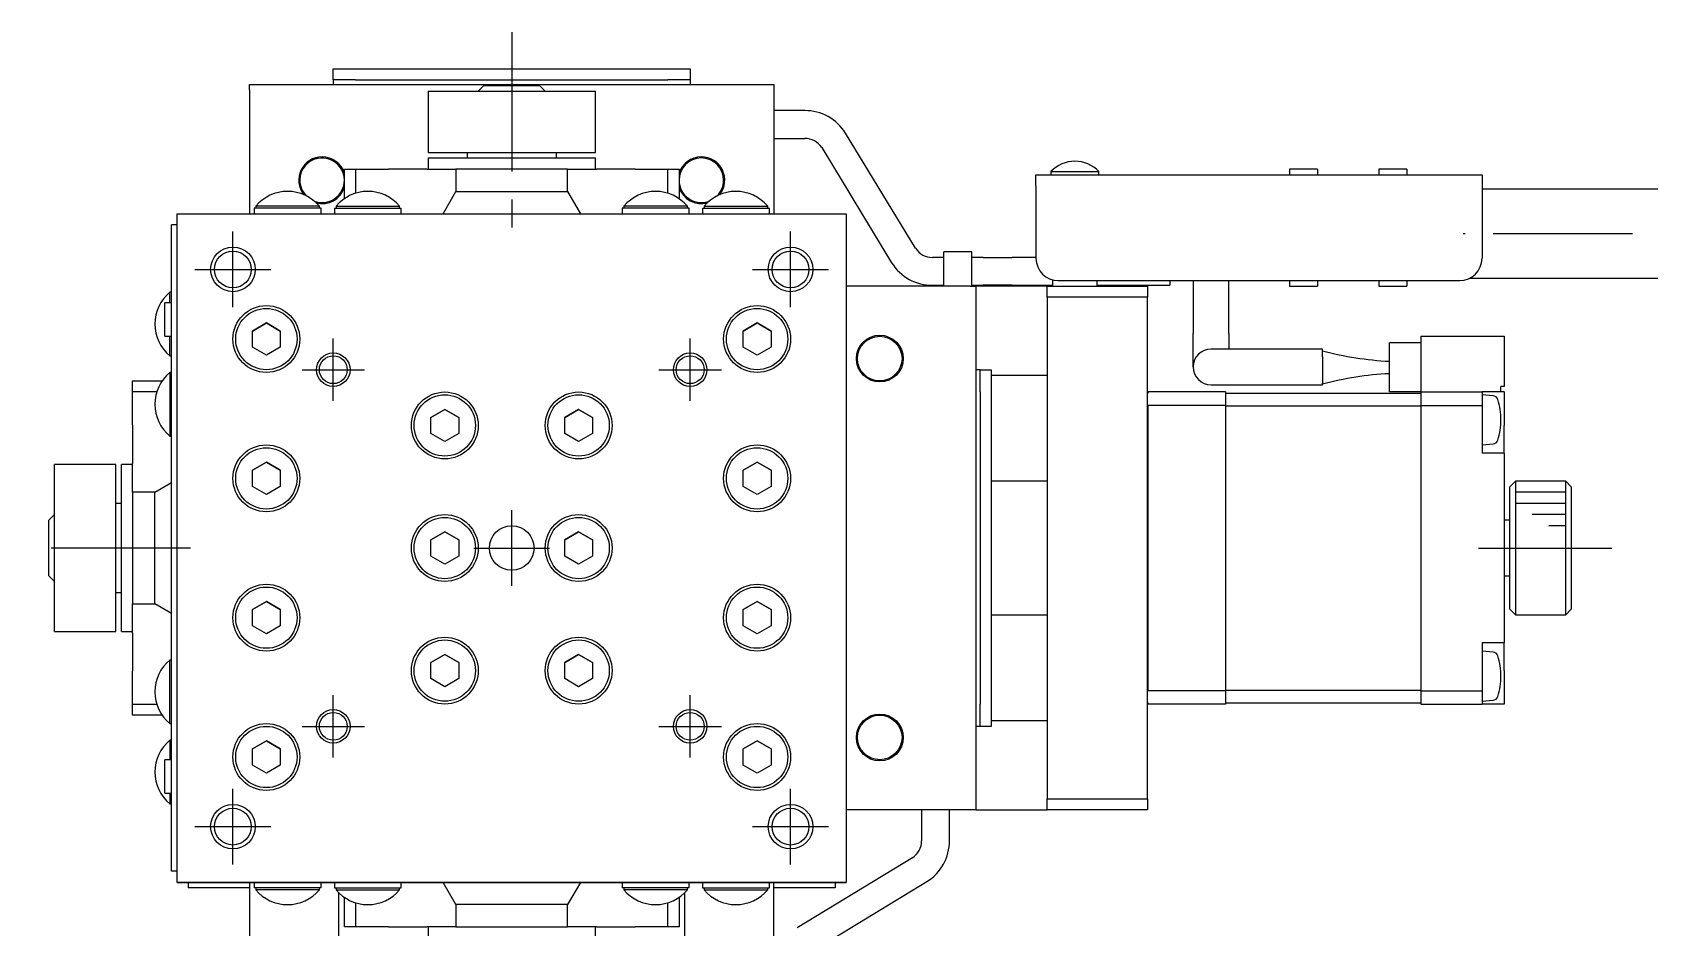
# Model space of a CAD drawing. Extents: x -289 to 423, y 17 to 514.
# Drawn here: x -214.5 to -69.5, y 361.2 to 441.6 of the extents above; entities that cross this region are included whole.
import ezdxf

# ---------------------------------------------------------------- set-up
doc = ezdxf.new("R2010")
doc.units = 0
doc.header["$LTSCALE"] = 10
doc.linetypes.add('CENTER', pattern=[2, 1.25, -0.25, 0.25, -0.25])
doc.layers.add('1', color=7, linetype='CONTINUOUS')

msp = doc.modelspace()

# ---------------------------------------------------------------- linework, layer by layer
at = {"layer": '1', "color": 4, "linetype": 'CENTER'}
for p, q in [((-171.506209, 441.560211), (-171.506209, 423.53845)), ((-196.506209, 416.887061), (-196.506209, 423.687061)), ((-146.506209, 416.887061), (-146.506209, 423.687061)), ((48.99379, 423.487061), (-86.196875, 423.487061)), ((-199.906209, 420.287061), (-193.106209, 420.287061)), ((-149.906209, 420.287061), (-143.106209, 420.287061)), ((-187.506209, 408.487061), (-187.506209, 414.087061)), ((-155.506209, 408.487061), (-155.506209, 414.087061)), ((-190.306209, 411.287061), (-184.706209, 411.287061)), ((-158.306209, 411.287061), (-152.706209, 411.287061)), ((-171.506209, 391.887061), (-171.506209, 398.687061)), ((-200.315636, 395.287061), (-219.421413, 395.287061)), ((-174.906209, 395.287061), (-168.106209, 395.287061)), ((-84.821541, 395.287061), (-72.871021, 395.287061)), ((-187.506209, 376.487061), (-187.506209, 382.087061)), ((-155.506209, 376.487061), (-155.506209, 382.087061)), ((-190.306209, 379.287061), (-184.706209, 379.287061)), ((-158.306209, 379.287061), (-152.706209, 379.287061)), ((-196.506209, 366.887061), (-196.506209, 373.687061)), ((-146.506209, 366.887061), (-146.506209, 373.687061)), ((-199.906209, 370.287061), (-193.106209, 370.287061)), ((-149.906209, 370.287061), (-143.106209, 370.287061))]:
    msp.add_line(p, q, dxfattribs=at)
at = {"layer": '1', "color": 7, "linetype": 'CONTINUOUS'}
for p, q in [((-187.506209, 437.287061), (-187.506209, 438.287061)), ((-187.506209, 438.287061), (-185.506209, 438.287061)), ((-187.506209, 437.287061), (-187.506209, 438.287061)), ((-187.506209, 438.287061), (-185.506209, 438.287061)), ((-185.506209, 438.287061), (-157.506209, 438.287061)), ((-185.506209, 438.287061), (-157.506209, 438.287061)), ((-157.506209, 438.287061), (-155.506209, 438.287061)), ((-157.506209, 438.287061), (-155.506209, 438.287061)), ((-155.506209, 438.287061), (-155.506209, 437.287061)), ((-155.506209, 438.287061), (-155.506209, 437.287061)), ((-195.006209, 436.887061), (-148.006209, 436.887061)), ((-195.006209, 436.387061), (-195.006209, 436.887061)), ((-195.006209, 436.887061), (-148.006209, 436.887061)), ((-195.006209, 436.387061), (-195.006209, 436.887061)), ((-185.506209, 437.287061), (-187.506209, 437.287061)), ((-187.506209, 437.287061), (-187.506209, 436.887061)), ((-185.506209, 437.287061), (-187.506209, 437.287061)), ((-187.506209, 437.287061), (-187.506209, 436.887061)), ((-185.506209, 437.287061), (-157.506209, 437.287061)), ((-185.506209, 437.287061), (-157.506209, 437.287061)), ((-174.006209, 436.787061), (-174.506209, 436.287061)), ((-174.006209, 436.787061), (-169.006209, 436.787061)), ((-168.506209, 436.287061), (-169.006209, 436.787061)), ((-155.506209, 437.287061), (-157.506209, 437.287061)), ((-155.506209, 437.287061), (-157.506209, 437.287061)), ((-155.506209, 437.287061), (-155.506209, 436.887061)), ((-155.506209, 437.287061), (-155.506209, 436.887061)), ((-148.006209, 436.887061), (-148.006209, 436.387061)), ((-148.006209, 436.887061), (-148.006209, 436.387061)), ((-195.006209, 436.387061), (-195.006209, 425.287061)), ((-195.006209, 436.387061), (-195.006209, 425.287061)), ((-179.006209, 436.287061), (-164.006209, 436.287061)), ((-179.006209, 436.287061), (-179.006209, 430.787061)), ((-164.006209, 430.787061), (-164.006209, 436.287061)), ((-148.006209, 436.387061), (-148.006209, 425.287061)), ((-148.006209, 436.387061), (-148.006209, 425.287061)), ((-145.23826, 434.537061), (-148.006209, 434.537061)), ((-135.303712, 422.18408), (-141.571661, 432.509136)), ((-179.006209, 430.787061), (-164.006209, 430.787061)), ((-175.506209, 430.787061), (-175.506209, 430.287061)), ((-167.506209, 430.287061), (-167.506209, 430.787061)), ((-148.006209, 432.037061), (-145.23826, 432.037061)), ((-143.708707, 431.211817), (-137.440757, 420.886761)), ((-186.506209, 426.63337), (-186.506209, 429.287061)), ((-186.506209, 429.287061), (-185.506209, 429.287061)), ((-185.506209, 429.287061), (-185.506209, 427.119765)), ((-185.506209, 429.287061), (-182.568387, 429.287061)), ((-179.104285, 429.287061), (-182.568387, 429.287061)), ((-179.104285, 429.287061), (-176.506209, 429.287061)), ((-179.006209, 430.287061), (-164.006209, 430.287061)), ((-179.006209, 430.287061), (-179.006209, 429.287061)), ((-176.506209, 429.287061), (-176.506209, 427.287061)), ((-171.506209, 429.287061), (-176.506209, 429.287061)), ((-166.506209, 429.287061), (-171.506209, 429.287061)), ((-166.506209, 427.287061), (-166.506209, 429.287061)), ((-166.506209, 429.287061), (-163.908133, 429.287061)), ((-164.006209, 429.287061), (-164.006209, 430.287061)), ((-160.444031, 429.287061), (-163.908133, 429.287061)), ((-160.444031, 429.287061), (-157.506209, 429.287061)), ((-157.506209, 427.119765), (-157.506209, 429.287061)), ((-157.506209, 429.287061), (-156.506209, 429.287061)), ((-156.506209, 429.287061), (-156.506209, 426.63337)), ((-99.256209, 429.287061), (-101.756209, 429.287061)), ((-101.756209, 429.287061), (-101.756209, 428.787061)), ((-99.256209, 429.287061), (-99.256209, 428.787061)), ((-91.256209, 429.287061), (-93.756209, 429.287061)), ((-93.756209, 429.287061), (-93.756209, 428.787061)), ((-91.256209, 429.287061), (-91.256209, 428.787061)), ((-124.506209, 428.787061), (-84.506209, 428.787061)), ((-124.506209, 427.787061), (-124.506209, 428.787061)), ((-124.506209, 428.787061), (-84.506209, 428.787061)), ((-124.506209, 427.787061), (-124.506209, 428.787061)), ((-123.156209, 429.079309), (-118.856209, 429.079309)), ((-123.156209, 429.079309), (-118.856209, 429.079309)), ((-123.156209, 429.079309), (-123.156209, 428.787061)), ((-123.156209, 429.079309), (-123.156209, 428.787061)), ((-118.856209, 428.787061), (-118.856209, 429.079309)), ((-118.856209, 428.787061), (-118.856209, 429.079309)), ((-84.506209, 428.787061), (-84.506209, 427.787061)), ((-84.506209, 428.787061), (-84.506209, 427.787061)), ((-177.66091, 425.287061), (-176.506209, 427.287061)), ((-176.506209, 427.287061), (-166.506209, 427.287061)), ((-166.506209, 427.287061), (-165.351509, 425.287061)), ((-124.506209, 427.787061), (-124.506209, 421.287061)), ((-124.506209, 427.787061), (-124.506209, 421.287061)), ((-84.506209, 427.787061), (-84.506209, 421.287061)), ((-84.506209, 427.787061), (-84.506209, 421.287061)), ((-1.963869, 427.487061), (-84.506209, 427.487061)), ((-201.506209, 416.787056), (-201.506209, 425.287061)), ((-201.506209, 425.287061), (-141.506209, 425.287061)), ((-188.606209, 425.787061), (-194.606209, 425.787061)), ((-194.606209, 425.787061), (-194.606209, 425.287061)), ((-188.756209, 425.946616), (-194.456209, 425.946616)), ((-194.456209, 425.946616), (-194.456209, 425.787061)), ((-188.756209, 425.787061), (-188.756209, 425.946616)), ((-188.606209, 425.287061), (-188.606209, 425.787061)), ((-187.406209, 425.787061), (-187.256209, 425.787061)), ((-187.406209, 425.787061), (-181.406209, 425.787061)), ((-187.406209, 425.787061), (-187.406209, 425.287061)), ((-187.256209, 425.946616), (-181.556209, 425.946616)), ((-187.256209, 425.946616), (-187.256209, 425.787061)), ((-187.256209, 425.787061), (-181.556209, 425.787061)), ((-187.256209, 425.787061), (-181.556209, 425.787061)), ((-181.556209, 425.787061), (-181.556209, 425.946616)), ((-181.556209, 425.787061), (-181.406209, 425.787061)), ((-181.406209, 425.287061), (-181.406209, 425.787061)), ((-155.606209, 425.787061), (-161.606209, 425.787061)), ((-161.606209, 425.787061), (-161.606209, 425.287061)), ((-155.756209, 425.946616), (-161.456209, 425.946616)), ((-161.456209, 425.946616), (-161.456209, 425.787061)), ((-155.756209, 425.787061), (-155.756209, 425.946616)), ((-155.606209, 425.287061), (-155.606209, 425.787061)), ((-154.406209, 425.787061), (-148.406209, 425.787061)), ((-154.406209, 425.787061), (-154.406209, 425.287061)), ((-154.256209, 425.946616), (-148.556209, 425.946616)), ((-154.256209, 425.946616), (-154.256209, 425.787061)), ((-148.556209, 425.787061), (-148.556209, 425.946616)), ((-148.406209, 425.287061), (-148.406209, 425.787061)), ((-141.506209, 425.287061), (-141.506209, 396.287056)), ((-201.506209, 424.287061), (-202.006209, 424.287061)), ((-202.006209, 422.287061), (-202.006209, 424.287061)), ((-201.506209, 424.287061), (-202.006209, 424.287061)), ((-202.006209, 422.287061), (-202.006209, 424.287061)), ((-202.006209, 368.287061), (-202.006209, 422.287061)), ((-202.006209, 368.287061), (-202.006209, 422.287061)), ((-132.756209, 421.358835), (-133.774158, 421.358835)), ((-132.756209, 421.013139), (-132.756209, 421.858835)), ((-130.256209, 421.858835), (-132.756209, 421.858835)), ((-132.756209, 418.787061), (-132.756209, 421.013139)), ((-130.256209, 421.013139), (-130.256209, 421.858835)), ((-129.23826, 421.358835), (-130.256209, 421.358835)), ((-130.256209, 418.787061), (-130.256209, 421.013139)), ((-129.23826, 421.358835), (-126.640184, 421.358835)), ((-124.506209, 421.358835), (-126.640184, 421.358835)), ((-123.006209, 419.350569), (-123.006209, 418.787061)), ((-122.506209, 419.287061), (-86.506209, 419.287061)), ((-122.506209, 419.287061), (-86.506209, 419.287061)), ((-119.006209, 418.787061), (-119.006209, 419.287061)), ((-112.506209, 419.287061), (-112.506209, 418.858835)), ((-110.406209, 419.287061), (-110.406209, 414.53559)), ((-107.206209, 414.53559), (-107.206209, 419.287061)), ((-101.756213, 419.289125), (-101.756213, 418.787061)), ((-99.256213, 419.287061), (-99.256213, 418.787061)), ((-93.756213, 419.287061), (-93.756213, 418.787061)), ((-91.256213, 419.287061), (-91.256213, 418.787061)), ((-85.634429, 419.487061), (-1.963869, 419.487061)), ((-202.165764, 417.287061), (-202.165764, 418.237061)), ((-202.006209, 418.237061), (-202.165764, 418.237061)), ((-130.406209, 418.787061), (-141.506209, 418.787061)), ((-130.406209, 418.787061), (-141.506209, 418.787061)), ((-133.774158, 418.858835), (-132.756209, 418.858835)), ((-130.406209, 418.787061), (-129.906209, 418.787061)), ((-130.406209, 418.787061), (-129.906209, 418.787061)), ((-130.256209, 418.858835), (-129.23826, 418.858835)), ((-129.906209, 418.787061), (-129.906209, 371.787061)), ((-129.906209, 418.787061), (-129.906209, 371.787061)), ((-123.506209, 418.787061), (-129.906209, 418.787061)), ((-126.640184, 418.858835), (-129.23826, 418.858835)), ((-126.640184, 418.858835), (-123.372235, 418.858835)), ((-123.506209, 418.787061), (-114.506209, 418.787061)), ((-123.506209, 417.787061), (-123.506209, 418.787061)), ((-114.506209, 417.787061), (-123.506209, 417.787061)), ((-123.506209, 417.787061), (-123.506209, 372.787061)), ((-123.372235, 418.858835), (-123.006209, 418.858835)), ((-119.006209, 418.858835), (-112.506209, 418.858835)), ((-114.506209, 418.787061), (-114.506209, 417.787061)), ((-114.506209, 372.787061), (-114.506209, 417.787061)), ((-101.756213, 418.787061), (-99.256213, 418.787061)), ((-93.756213, 418.787061), (-91.256213, 418.787061)), ((-202.606209, 414.287061), (-202.606209, 417.287061)), ((-202.606209, 414.287061), (-202.606209, 417.287061)), ((-202.006209, 417.287061), (-202.606209, 417.287061)), ((-202.006209, 417.287061), (-202.606209, 417.287061)), ((-201.506209, 414.787066), (-201.506209, 416.787056)), ((-201.506209, 409.287061), (-201.506209, 414.787066)), ((-194.756209, 414.758749), (-193.506209, 415.480437)), ((-193.506209, 415.480437), (-194.756209, 414.758749)), ((-194.756209, 413.315373), (-194.756209, 414.758749)), ((-193.506209, 415.480437), (-192.256209, 414.758749)), ((-192.256209, 414.758749), (-193.506209, 415.480437)), ((-192.256209, 414.758749), (-192.256209, 413.315373)), ((-150.756209, 414.758749), (-149.506209, 415.480437)), ((-149.506209, 415.480437), (-150.756209, 414.758749)), ((-150.756209, 413.315373), (-150.756209, 414.758749)), ((-149.506209, 415.480437), (-148.256209, 414.758749)), ((-148.256209, 414.758749), (-149.506209, 415.480437)), ((-148.256209, 414.758749), (-148.256209, 413.315373)), ((-202.606209, 414.287061), (-202.006209, 414.287061)), ((-202.606209, 414.287061), (-202.006209, 414.287061)), ((-202.165764, 412.537061), (-202.165764, 414.287061)), ((-193.506209, 412.593685), (-194.756209, 413.315373)), ((-192.256209, 413.315373), (-193.506209, 412.593685)), ((-149.506209, 412.593685), (-150.756209, 413.315373)), ((-148.256209, 413.315373), (-149.506209, 412.593685)), ((-110.406209, 411.53559), (-110.406209, 414.53559)), ((-107.206209, 414.53559), (-107.206209, 413.13559)), ((-92.806209, 409.287061), (-92.806209, 413.687061)), ((-90.006209, 413.687061), (-92.806209, 413.687061)), ((-90.006209, 414.287061), (-82.506209, 414.287061)), ((-90.006209, 414.287061), (-90.006209, 409.287061)), ((-82.506209, 414.287061), (-82.506209, 409.787061)), ((-202.165764, 412.537061), (-202.006209, 412.537061)), ((-105.806209, 413.13559), (-108.806209, 413.13559)), ((-98.806209, 413.13559), (-105.806209, 413.13559)), ((-98.806209, 412.44565), (-98.806209, 413.13559)), ((-98.806209, 412.44565), (-98.806209, 410.068686)), ((-202.165764, 411.037061), (-202.165764, 405.337061)), ((-202.006209, 411.037061), (-202.165764, 411.037061)), ((-129.506209, 411.287061), (-129.906209, 411.287061)), ((-129.506209, 411.287061), (-129.906209, 411.287061)), ((-129.506209, 409.287061), (-129.506209, 411.287061)), ((-129.506209, 411.287061), (-128.506209, 411.287061)), ((-129.506209, 411.287061), (-128.506209, 411.287061)), ((-129.506209, 409.287061), (-129.506209, 411.287061)), ((-128.506209, 411.287061), (-128.506209, 409.287061)), ((-128.506209, 411.287061), (-128.506209, 409.287061)), ((-128.506209, 410.787061), (-123.506209, 410.787061)), ((-205.506209, 410.287061), (-202.852518, 410.287061)), ((-205.506209, 409.287061), (-205.506209, 410.287061)), ((-203.338913, 409.287061), (-205.506209, 409.287061)), ((-205.506209, 406.349239), (-205.506209, 409.287061)), ((-201.506209, 406.287066), (-201.506209, 409.287061)), ((-129.506209, 409.287061), (-129.506209, 381.287061)), ((-129.506209, 409.287061), (-129.506209, 381.287061)), ((-128.506209, 409.287061), (-128.506209, 381.287061)), ((-128.506209, 409.287061), (-128.506209, 381.287061)), ((-114.406209, 409.287061), (-114.506209, 409.187061)), ((-107.506209, 409.287061), (-114.406209, 409.287061)), ((-108.806209, 409.93559), (-105.806209, 409.93559)), ((-107.506209, 409.287061), (-107.506209, 408.087061)), ((-107.506209, 409.187061), (-90.006209, 409.187061)), ((-105.806209, 409.93559), (-98.806209, 409.93559)), ((-98.806209, 409.93559), (-98.806209, 410.068686)), ((-90.006209, 409.287061), (-92.806209, 409.287061)), ((-90.006209, 409.287061), (-84.506209, 409.287061)), ((-90.006209, 409.287061), (-90.006209, 408.087061)), ((-84.506209, 409.287061), (-84.506209, 408.087061)), ((-82.506209, 409.287061), (-84.506209, 409.287061)), ((-83.52093, 408.95086), (-84.506209, 409.037061)), ((-82.806209, 409.287061), (-82.806209, 409.787061)), ((-82.506209, 409.787061), (-82.806209, 409.787061)), ((-82.506209, 409.287061), (-82.506209, 406.287061)), ((-178.756209, 407.008749), (-177.506209, 407.730437)), ((-177.506209, 407.730437), (-178.756209, 407.008749)), ((-177.506209, 407.730437), (-176.256209, 407.008749)), ((-176.256209, 407.008749), (-177.506209, 407.730437)), ((-166.756209, 407.008749), (-165.506209, 407.730437)), ((-165.506209, 407.730437), (-166.756209, 407.008749)), ((-165.506209, 407.730437), (-164.256209, 407.008749)), ((-164.256209, 407.008749), (-165.506209, 407.730437)), ((-114.506209, 408.137061), (-114.456209, 408.087061)), ((-114.456209, 408.087061), (-114.456209, 382.487061)), ((-107.506209, 408.087061), (-114.456209, 408.087061)), ((-107.506209, 408.087061), (-107.506209, 382.487061)), ((-107.506209, 408.04564), (-90.006209, 408.04564)), ((-90.006209, 408.087061), (-84.506209, 408.087061)), ((-90.006209, 408.087061), (-90.006209, 382.487061)), ((-84.506209, 408.087061), (-84.506209, 403.787061)), ((-205.506209, 406.349239), (-205.506209, 402.885137)), ((-201.506209, 388.787056), (-201.506209, 406.287066)), ((-178.756209, 405.565373), (-178.756209, 407.008749)), ((-176.256209, 407.008749), (-176.256209, 405.565373)), ((-166.756209, 405.565373), (-166.756209, 407.008749)), ((-164.256209, 407.008749), (-164.256209, 405.565373)), ((-82.506209, 403.787061), (-82.506209, 406.287061)), ((-202.165764, 405.337061), (-202.006209, 405.337061)), ((-177.506209, 404.843685), (-178.756209, 405.565373)), ((-176.256209, 405.565373), (-177.506209, 404.843685)), ((-165.506209, 404.843685), (-166.756209, 405.565373)), ((-164.256209, 405.565373), (-165.506209, 404.843685)), ((-84.506209, 404.537061), (-83.52093, 404.623262)), ((-82.506209, 403.787061), (-84.506209, 403.787061)), ((-82.506209, 403.787061), (-82.506209, 386.787061)), ((-212.506209, 387.787061), (-212.506209, 402.787061)), ((-207.006209, 402.787061), (-212.506209, 402.787061)), ((-207.006209, 387.787061), (-207.006209, 402.787061)), ((-206.506209, 387.787061), (-206.506209, 402.787061)), ((-205.506209, 402.787061), (-206.506209, 402.787061)), ((-205.506209, 400.287061), (-205.506209, 402.885137)), ((-194.756209, 402.258749), (-193.506209, 402.980437)), ((-193.506209, 402.980437), (-194.756209, 402.258749)), ((-194.756209, 400.815373), (-194.756209, 402.258749)), ((-193.506209, 402.980437), (-192.256209, 402.258749)), ((-192.256209, 402.258749), (-193.506209, 402.980437)), ((-192.256209, 402.258749), (-192.256209, 400.815373)), ((-150.756209, 402.258749), (-149.506209, 402.980437)), ((-149.506209, 402.980437), (-150.756209, 402.258749)), ((-150.756209, 400.815373), (-150.756209, 402.258749)), ((-149.506209, 402.980437), (-148.256209, 402.258749)), ((-148.256209, 402.258749), (-149.506209, 402.980437)), ((-148.256209, 402.258749), (-148.256209, 400.815373)), ((-203.506209, 400.287061), (-205.506209, 400.287061)), ((-205.506209, 400.287061), (-205.506209, 395.287061)), ((-203.506209, 400.287061), (-202.006209, 401.153086)), ((-203.506209, 390.287061), (-203.506209, 400.287061)), ((-193.506209, 400.093685), (-194.756209, 400.815373)), ((-192.256209, 400.815373), (-193.506209, 400.093685)), ((-149.506209, 400.093685), (-150.756209, 400.815373)), ((-148.256209, 400.815373), (-149.506209, 400.093685)), ((-123.506209, 401.287061), (-128.506209, 401.287061)), ((-81.506209, 401.287061), (-82.006209, 400.787061)), ((-82.006209, 389.787061), (-82.006209, 400.787061)), ((-81.506209, 401.287061), (-81.506209, 389.287061)), ((-77.006209, 401.287061), (-81.506209, 401.287061)), ((-77.006209, 389.287061), (-77.006209, 401.287061)), ((-76.506209, 400.787061), (-77.006209, 401.287061)), ((-76.506209, 400.787061), (-76.506209, 389.787061)), ((-206.506209, 399.287061), (-207.006209, 399.287061)), ((-212.506209, 398.287061), (-213.006209, 397.787061)), ((-213.006209, 392.787061), (-213.006209, 397.787061)), ((-82.006209, 397.787061), (-82.506209, 397.787061)), ((-178.756209, 396.008749), (-177.506209, 396.730437)), ((-177.506209, 396.730437), (-178.756209, 396.008749)), ((-178.756209, 394.565373), (-178.756209, 396.008749)), ((-177.506209, 396.730437), (-176.256209, 396.008749)), ((-176.256209, 396.008749), (-177.506209, 396.730437)), ((-176.256209, 396.008749), (-176.256209, 394.565373)), ((-166.756209, 396.008749), (-165.506209, 396.730437)), ((-165.506209, 396.730437), (-166.756209, 396.008749)), ((-166.756209, 394.565373), (-166.756209, 396.008749)), ((-165.506209, 396.730437), (-164.256209, 396.008749)), ((-164.256209, 396.008749), (-165.506209, 396.730437)), ((-164.256209, 396.008749), (-164.256209, 394.565373)), ((-141.506209, 396.287056), (-141.506209, 394.287066)), ((-205.506209, 395.287061), (-205.506209, 390.287061)), ((-177.506209, 393.843685), (-178.756209, 394.565373)), ((-176.256209, 394.565373), (-177.506209, 393.843685)), ((-165.506209, 393.843685), (-166.756209, 394.565373)), ((-164.256209, 394.565373), (-165.506209, 393.843685)), ((-141.506209, 394.287066), (-141.506209, 365.287061)), ((-213.006209, 392.787061), (-212.506209, 392.287061)), ((-82.506209, 392.787061), (-82.006209, 392.787061)), ((-207.006209, 391.287061), (-206.506209, 391.287061)), ((-205.506209, 390.287061), (-203.506209, 390.287061)), ((-205.506209, 387.688985), (-205.506209, 390.287061)), ((-202.006209, 389.421036), (-203.506209, 390.287061)), ((-194.756209, 389.758749), (-193.506209, 390.480437)), ((-193.506209, 390.480437), (-194.756209, 389.758749)), ((-193.506209, 390.480437), (-192.256209, 389.758749)), ((-192.256209, 389.758749), (-193.506209, 390.480437)), ((-150.756209, 389.758749), (-149.506209, 390.480437)), ((-149.506209, 390.480437), (-150.756209, 389.758749)), ((-149.506209, 390.480437), (-148.256209, 389.758749)), ((-148.256209, 389.758749), (-149.506209, 390.480437)), ((-201.506209, 385.787066), (-201.506209, 388.787056)), ((-194.756209, 388.315373), (-194.756209, 389.758749)), ((-192.256209, 389.758749), (-192.256209, 388.315373)), ((-150.756209, 388.315373), (-150.756209, 389.758749)), ((-148.256209, 389.758749), (-148.256209, 388.315373)), ((-128.506209, 389.287061), (-123.506209, 389.287061)), ((-82.006209, 389.787061), (-81.506209, 389.287061)), ((-81.506209, 389.287061), (-77.006209, 389.287061)), ((-77.006209, 389.287061), (-76.506209, 389.787061)), ((-212.506209, 387.787061), (-207.006209, 387.787061)), ((-206.506209, 387.787061), (-205.506209, 387.787061)), ((-205.506209, 387.688985), (-205.506209, 384.224883)), ((-193.506209, 387.593685), (-194.756209, 388.315373)), ((-192.256209, 388.315373), (-193.506209, 387.593685)), ((-149.506209, 387.593685), (-150.756209, 388.315373)), ((-148.256209, 388.315373), (-149.506209, 387.593685)), ((-201.506209, 384.287056), (-201.506209, 385.787066)), ((-84.506209, 386.787061), (-84.506209, 382.487061)), ((-82.506209, 386.787061), (-84.506209, 386.787061)), ((-83.52093, 385.95086), (-84.506209, 386.037061)), ((-82.506209, 384.287061), (-82.506209, 386.787061)), ((-202.165764, 379.537061), (-202.165764, 385.237061)), ((-202.006209, 385.237061), (-202.165764, 385.237061)), ((-201.506209, 381.287061), (-201.506209, 384.287056)), ((-178.756209, 385.008749), (-177.506209, 385.730437)), ((-177.506209, 385.730437), (-178.756209, 385.008749)), ((-178.756209, 383.565373), (-178.756209, 385.008749)), ((-177.506209, 385.730437), (-176.256209, 385.008749)), ((-176.256209, 385.008749), (-177.506209, 385.730437)), ((-176.256209, 385.008749), (-176.256209, 383.565373)), ((-166.756209, 385.008749), (-165.506209, 385.730437)), ((-165.506209, 385.730437), (-166.756209, 385.008749)), ((-166.756209, 383.565373), (-166.756209, 385.008749)), ((-165.506209, 385.730437), (-164.256209, 385.008749)), ((-164.256209, 385.008749), (-165.506209, 385.730437)), ((-164.256209, 385.008749), (-164.256209, 383.565373)), ((-82.506209, 384.287061), (-82.506209, 381.287061)), ((-205.506209, 381.287061), (-205.506209, 384.224883)), ((-177.506209, 382.843685), (-178.756209, 383.565373)), ((-176.256209, 383.565373), (-177.506209, 382.843685)), ((-165.506209, 382.843685), (-166.756209, 383.565373)), ((-164.256209, 383.565373), (-165.506209, 382.843685)), ((-114.456209, 382.487061), (-114.506209, 382.437061)), ((-114.506209, 381.387061), (-114.406209, 381.287061)), ((-107.506209, 382.487061), (-114.456209, 382.487061)), ((-107.506209, 382.528482), (-90.006209, 382.528482)), ((-107.506209, 382.487061), (-107.506209, 381.287061)), ((-107.506209, 381.387061), (-90.006209, 381.387061)), ((-90.006209, 382.487061), (-84.506209, 382.487061)), ((-90.006209, 382.487061), (-90.006209, 381.287061)), ((-84.506209, 382.487061), (-84.506209, 381.287061)), ((-84.506209, 381.537061), (-83.52093, 381.623262)), ((-205.506209, 381.287061), (-203.338913, 381.287061)), ((-205.506209, 380.287061), (-205.506209, 381.287061)), ((-202.852518, 380.287061), (-205.506209, 380.287061)), ((-201.506209, 379.787056), (-201.506209, 381.287061)), ((-129.506209, 379.287061), (-129.506209, 381.287061)), ((-129.506209, 379.287061), (-129.506209, 381.287061)), ((-128.506209, 381.287061), (-128.506209, 379.287061)), ((-128.506209, 381.287061), (-128.506209, 379.287061)), ((-107.506209, 381.287061), (-114.406209, 381.287061)), ((-90.006209, 381.287061), (-84.506209, 381.287061)), ((-82.506209, 381.287061), (-84.506209, 381.287061)), ((-202.165764, 379.537061), (-202.006209, 379.537061)), ((-201.506209, 376.787066), (-201.506209, 379.787056)), ((-129.506209, 379.287061), (-129.906209, 379.287061)), ((-129.506209, 379.287061), (-129.906209, 379.287061)), ((-128.506209, 379.287061), (-129.506209, 379.287061)), ((-128.506209, 379.287061), (-129.506209, 379.287061)), ((-123.506209, 379.787061), (-128.506209, 379.787061)), ((-202.165764, 378.037061), (-202.165764, 376.287061)), ((-202.006209, 378.037061), (-202.165764, 378.037061)), ((-194.756209, 377.258749), (-193.506209, 377.980437)), ((-193.506209, 377.980437), (-194.756209, 377.258749)), ((-194.756209, 375.815373), (-194.756209, 377.258749)), ((-193.506209, 377.980437), (-192.256209, 377.258749)), ((-192.256209, 377.258749), (-193.506209, 377.980437)), ((-192.256209, 377.258749), (-192.256209, 375.815373)), ((-150.756209, 377.258749), (-149.506209, 377.980437)), ((-149.506209, 377.980437), (-150.756209, 377.258749)), ((-150.756209, 375.815373), (-150.756209, 377.258749)), ((-149.506209, 377.980437), (-148.256209, 377.258749)), ((-148.256209, 377.258749), (-149.506209, 377.980437)), ((-148.256209, 377.258749), (-148.256209, 375.815373)), ((-202.606209, 373.287061), (-202.606209, 376.287061)), ((-202.606209, 373.287061), (-202.606209, 376.287061)), ((-202.006209, 376.287061), (-202.606209, 376.287061)), ((-202.006209, 376.287061), (-202.606209, 376.287061)), ((-201.506209, 375.787056), (-201.506209, 376.787066)), ((-201.506209, 373.787066), (-201.506209, 375.787056)), ((-193.506209, 375.093685), (-194.756209, 375.815373)), ((-192.256209, 375.815373), (-193.506209, 375.093685)), ((-149.506209, 375.093685), (-150.756209, 375.815373)), ((-148.256209, 375.815373), (-149.506209, 375.093685)), ((-202.606209, 373.287061), (-202.006209, 373.287061)), ((-202.606209, 373.287061), (-202.006209, 373.287061)), ((-202.165764, 373.287061), (-202.165764, 372.337061)), ((-201.506209, 365.287061), (-201.506209, 373.787066)), ((-123.506209, 372.787061), (-114.506209, 372.787061)), ((-123.506209, 371.787061), (-123.506209, 372.787061)), ((-114.506209, 372.787061), (-114.506209, 371.787061)), ((-202.165764, 372.337061), (-202.006209, 372.337061)), ((-130.406209, 371.787061), (-141.506209, 371.787061)), ((-130.406209, 371.787061), (-141.506209, 371.787061)), ((-134.756209, 371.787061), (-134.756209, 369.019112)), ((-132.256209, 369.019112), (-132.256209, 371.787061)), ((-129.906209, 371.787061), (-130.406209, 371.787061)), ((-129.906209, 371.787061), (-130.406209, 371.787061)), ((-129.906209, 371.787061), (-123.506209, 371.787061)), ((-114.506209, 371.787061), (-123.506209, 371.787061)), ((-202.006209, 366.287061), (-202.006209, 368.287061)), ((-202.006209, 366.287061), (-202.006209, 368.287061)), ((-135.581454, 367.489558), (-145.90651, 361.221609)), ((-201.506209, 366.287061), (-202.006209, 366.287061)), ((-201.506209, 366.287061), (-202.006209, 366.287061)), ((-141.506209, 365.287061), (-201.506209, 365.287061)), ((-201.506209, 365.287061), (-196.506209, 365.287061)), ((-200.506209, 365.287061), (-200.506209, 364.787061)), ((-200.506209, 365.287061), (-200.506209, 364.787061)), ((-198.506209, 364.787061), (-200.506209, 364.787061)), ((-198.506209, 364.787061), (-200.506209, 364.787061)), ((-195.006209, 364.787061), (-198.506209, 364.787061)), ((-195.006209, 364.787061), (-198.506209, 364.787061)), ((-196.506209, 365.287061), (-188.506209, 365.287061)), ((-195.006209, 365.287061), (-195.006209, 347.287061)), ((-194.606209, 365.287061), (-194.606209, 364.787061)), ((-188.606209, 364.787061), (-194.606209, 364.787061)), ((-194.456209, 364.787061), (-194.606209, 364.787061)), ((-188.756209, 364.787061), (-194.456209, 364.787061)), ((-188.756209, 364.787061), (-194.456209, 364.787061)), ((-194.456209, 364.787061), (-194.456209, 364.627506)), ((-188.756209, 364.627506), (-194.456209, 364.627506)), ((-188.606209, 364.787061), (-188.756209, 364.787061)), ((-188.756209, 364.627506), (-188.756209, 364.787061)), ((-188.606209, 364.787061), (-188.606209, 365.287061)), ((-188.506209, 365.287061), (-181.006209, 365.287061)), ((-187.406209, 365.287061), (-187.406209, 364.787061)), ((-187.406209, 364.787061), (-181.406209, 364.787061)), ((-187.256209, 364.787061), (-187.256209, 364.627506)), ((-187.256209, 364.627506), (-181.556209, 364.627506)), ((-187.006209, 347.287061), (-187.006209, 364.354572)), ((-181.556209, 364.627506), (-181.556209, 364.787061)), ((-181.406209, 364.787061), (-181.406209, 365.287061)), ((-181.006209, 365.287061), (-162.006209, 365.287061)), ((-176.506209, 363.287061), (-177.66091, 365.287061)), ((-165.351509, 365.287061), (-166.506209, 363.287061)), ((-162.006209, 365.287061), (-154.506209, 365.287061)), ((-161.606209, 365.287061), (-161.606209, 364.787061)), ((-155.606209, 364.787061), (-161.606209, 364.787061)), ((-161.456209, 364.787061), (-161.606209, 364.787061)), ((-155.756209, 364.787061), (-161.456209, 364.787061)), ((-155.756209, 364.787061), (-161.456209, 364.787061)), ((-161.456209, 364.787061), (-161.456209, 364.627506)), ((-155.756209, 364.627506), (-161.456209, 364.627506)), ((-156.006209, 364.354572), (-156.006209, 356.537061)), ((-155.606209, 364.787061), (-155.756209, 364.787061)), ((-155.756209, 364.627506), (-155.756209, 364.787061)), ((-155.606209, 364.787061), (-155.606209, 365.287061)), ((-154.506209, 365.287061), (-147.006209, 365.287061)), ((-154.406209, 365.287061), (-154.406209, 364.787061)), ((-154.406209, 364.787061), (-148.406209, 364.787061)), ((-154.406209, 364.787061), (-154.256209, 364.787061)), ((-154.256209, 364.787061), (-148.556209, 364.787061)), ((-154.256209, 364.787061), (-148.556209, 364.787061)), ((-154.256209, 364.787061), (-154.256209, 364.627506)), ((-154.256209, 364.627506), (-148.556209, 364.627506)), ((-148.556209, 364.787061), (-148.406209, 364.787061)), ((-148.556209, 364.627506), (-148.556209, 364.787061)), ((-148.406209, 364.787061), (-148.406209, 365.287061)), ((-148.006209, 356.537061), (-148.006209, 365.287061)), ((-144.506209, 364.787061), (-148.006209, 364.787061)), ((-144.506209, 364.787061), (-148.006209, 364.787061)), ((-147.006209, 365.287061), (-141.506209, 365.287061)), ((-144.609191, 359.084564), (-134.284134, 365.352513)), ((-142.506209, 364.787061), (-144.506209, 364.787061)), ((-142.506209, 364.787061), (-144.506209, 364.787061)), ((-142.506209, 365.287061), (-142.506209, 364.787061)), ((-142.506209, 365.287061), (-142.506209, 364.787061)), ((-186.506209, 361.287061), (-186.506209, 363.940752)), ((-185.506209, 363.454357), (-185.506209, 361.287061)), ((-176.506209, 363.287061), (-176.506209, 361.287061)), ((-166.506209, 363.287061), (-176.506209, 363.287061)), ((-166.506209, 361.287061), (-166.506209, 363.287061)), ((-157.506209, 361.287061), (-157.506209, 363.454357)), ((-156.506209, 363.940752), (-156.506209, 361.287061)), ((-185.506209, 361.287061), (-186.506209, 361.287061)), ((-182.568387, 361.287061), (-185.506209, 361.287061)), ((-182.568387, 361.287061), (-179.104285, 361.287061)), ((-176.506209, 361.287061), (-179.104285, 361.287061)), ((-179.006209, 361.287061), (-179.006209, 360.287061)), ((-176.506209, 361.287061), (-171.506209, 361.287061)), ((-171.506209, 361.287061), (-166.506209, 361.287061)), ((-163.908133, 361.287061), (-166.506209, 361.287061)), ((-164.006209, 360.287061), (-164.006209, 361.287061)), ((-163.908133, 361.287061), (-160.444031, 361.287061)), ((-157.506209, 361.287061), (-160.444031, 361.287061)), ((-156.506209, 361.287061), (-157.506209, 361.287061))]:
    msp.add_line(p, q, dxfattribs=at)
at = {"layer": '1', "color": 9, "linetype": 'CONTINUOUS'}
for p, q in [((-77.006209, 400.287061), (-81.506209, 400.287061)), ((-77.006209, 399.287061), (-81.506209, 399.287061)), ((-77.006209, 398.287061), (-80.006209, 398.287061)), ((-77.006209, 397.287061), (-78.506209, 397.287061))]:
    msp.add_line(p, q, dxfattribs=at)
for centre, radius in [((-196.506209, 420.287061), 2), ((-146.506209, 420.287061), 2), ((-187.506209, 411.287061), 1.5), ((-155.506209, 411.287061), 1.5), ((-187.506209, 379.287061), 1.5), ((-155.506209, 379.287061), 1.5), ((-196.506209, 370.287061), 2), ((-146.506209, 370.287061), 2)]:
    msp.add_circle(centre, radius, dxfattribs=at)
at = {"layer": '1', "color": 7, "linetype": 'CONTINUOUS'}
for centre, radius in [((-196.506209, 420.287061), 1.65), ((-146.506209, 420.287061), 1.65), ((-193.506209, 414.037061), 3), ((-193.506209, 414.037061), 2.75), ((-149.506209, 414.037061), 3), ((-149.506209, 414.037061), 2.75), ((-138.506209, 412.287061), 2.1), ((-138.506209, 412.287061), 2.1), ((-138.506209, 412.287061), 2), ((-138.506209, 412.287061), 2), ((-187.506209, 411.287061), 1.25), ((-155.506209, 411.287061), 1.25), ((-177.506209, 406.287061), 3), ((-177.506209, 406.287061), 2.75), ((-165.506209, 406.287061), 3), ((-165.506209, 406.287061), 2.75), ((-193.506209, 401.537061), 3), ((-193.506209, 401.537061), 2.75), ((-149.506209, 401.537061), 3), ((-149.506209, 401.537061), 2.75), ((-177.506209, 395.287061), 3), ((-177.506209, 395.287061), 2.75), ((-165.506209, 395.287061), 3), ((-165.506209, 395.287061), 2.75), ((-171.506209, 395.287061), 2), ((-193.506209, 389.037061), 3), ((-193.506209, 389.037061), 2.75), ((-149.506209, 389.037061), 3), ((-149.506209, 389.037061), 2.75), ((-177.506209, 384.287061), 3), ((-165.506209, 384.287061), 3), ((-177.506209, 384.287061), 2.75), ((-165.506209, 384.287061), 2.75), ((-187.506209, 379.287061), 1.25), ((-155.506209, 379.287061), 1.25), ((-138.506209, 378.287061), 2.1), ((-138.506209, 378.287061), 2.1), ((-138.506209, 378.287061), 2), ((-138.506209, 378.287061), 2), ((-193.506209, 376.537061), 3), ((-193.506209, 376.537061), 2.75), ((-149.506209, 376.537061), 3), ((-149.506209, 376.537061), 2.75), ((-196.506209, 370.287061), 1.65), ((-146.506209, 370.287061), 1.65)]:
    msp.add_circle(centre, radius, dxfattribs=at)
for centre, radius, start, end in [((-145.210076, 430.259352), 4.277802, 31.730235, 90.377493), ((-145.216102, 430.248029), 1.789169, 32.593748, 90.709615), ((-188.506209, 428.287061), 2.1, 90, 218.052831), ((-188.506209, 428.287061), 2.1, 90, 218.052831), ((-188.506209, 428.287061), 2, 0, 224.362327), ((-188.506209, 428.287061), 2, 0, 224.362327), ((-188.506209, 428.287061), 2.1, 17.75279, 90), ((-188.506209, 428.287061), 2.1, 17.75279, 90), ((-154.506209, 428.287061), 2.1, 90, 162.24721), ((-154.506209, 428.287061), 2.1, 90, 162.24721), ((-154.506209, 428.287061), 2, 0, 180), ((-154.506209, 428.287061), 2, 0, 180), ((-154.506209, 428.287061), 2.1, 321.947155, 90), ((-154.506209, 428.287061), 2.1, 321.947155, 90), ((-121.006209, 426.987061), 3, 90, 135.779956), ((-121.006209, 426.987061), 3, 90, 135.779956), ((-121.006209, 426.987061), 3, 44.220044, 90), ((-121.006209, 426.987061), 3, 44.220044, 90), ((-188.506209, 428.287061), 2, 248.822023, 0), ((-188.506209, 428.287061), 2, 248.822023, 0), ((-154.506209, 428.287061), 2, 180, 291.177995), ((-154.506209, 428.287061), 2, 180, 291.177995), ((-154.506209, 428.287061), 2, 315.637651, 0), ((-154.506209, 428.287061), 2, 315.637651, 0), ((-191.606209, 423.587061), 3.7, 39.621835, 140.378165), ((-188.506209, 428.287061), 2.1, 255.131519, 342.24721), ((-188.506209, 428.287061), 2.1, 255.131519, 342.24721), ((-184.406209, 423.587061), 3.7, 39.621835, 140.378165), ((-158.606209, 423.587061), 3.7, 39.621835, 140.378165), ((-154.506209, 428.287061), 2.1, 197.75279, 284.868492), ((-154.506209, 428.287061), 2.1, 197.75279, 284.868492), ((-151.406209, 423.587061), 3.7, 39.621835, 140.378165), ((-133.796317, 423.147867), 1.789169, 212.593748, 270.709615), ((-133.802342, 423.136545), 4.277802, 211.730235, 270.377493), ((-122.506209, 421.287061), 2, 180, 270), ((-122.506209, 421.287061), 2, 180, 270), ((-86.506209, 421.287061), 2, 270, 0), ((-86.506209, 421.287061), 2, 270, 0), ((-199.806209, 415.387061), 3.7, 129.621835, 230.378165), ((-108.806209, 411.53559), 1.6, 90, 270), ((-91.392307, 440.625399), 28.615444, 254.984078, 267.167835), ((-199.806209, 408.187061), 3.7, 129.621835, 230.378165), ((-91.349558, 382.076484), 28.889479, 92.890166, 104.957921), ((-83.564507, 408.452763), 0.5, 17.629155, 85), ((-88.806209, 406.787061), 6, 0, 17.629155), ((-88.806209, 406.787061), 6, 342.370845, 0), ((-83.564507, 405.121359), 0.5, 275, 342.370845), ((-83.564507, 385.452763), 0.5, 17.629155, 85), ((-199.806209, 382.387061), 3.7, 129.621835, 230.378165), ((-88.806209, 383.787061), 6, 0, 17.629155), ((-88.806209, 383.787061), 6, 342.370845, 0), ((-83.564507, 382.121359), 0.5, 275, 342.370845), ((-199.806209, 375.187061), 3.7, 129.621835, 230.378165), ((-136.545241, 368.996953), 1.789169, 302.593748, 0.709615), ((-136.533919, 368.990928), 4.277802, 301.730235, 0.377493), ((-191.606209, 366.987061), 3.7, 219.621835, 320.378165), ((-184.406209, 366.987061), 3.7, 219.621835, 320.378165), ((-158.606209, 366.987061), 3.7, 219.621835, 320.378165), ((-151.406209, 366.987061), 3.7, 219.621835, 320.378165)]:
    msp.add_arc(centre, radius, start, end, dxfattribs=at)

doc.saveas('drawing.dxf')
